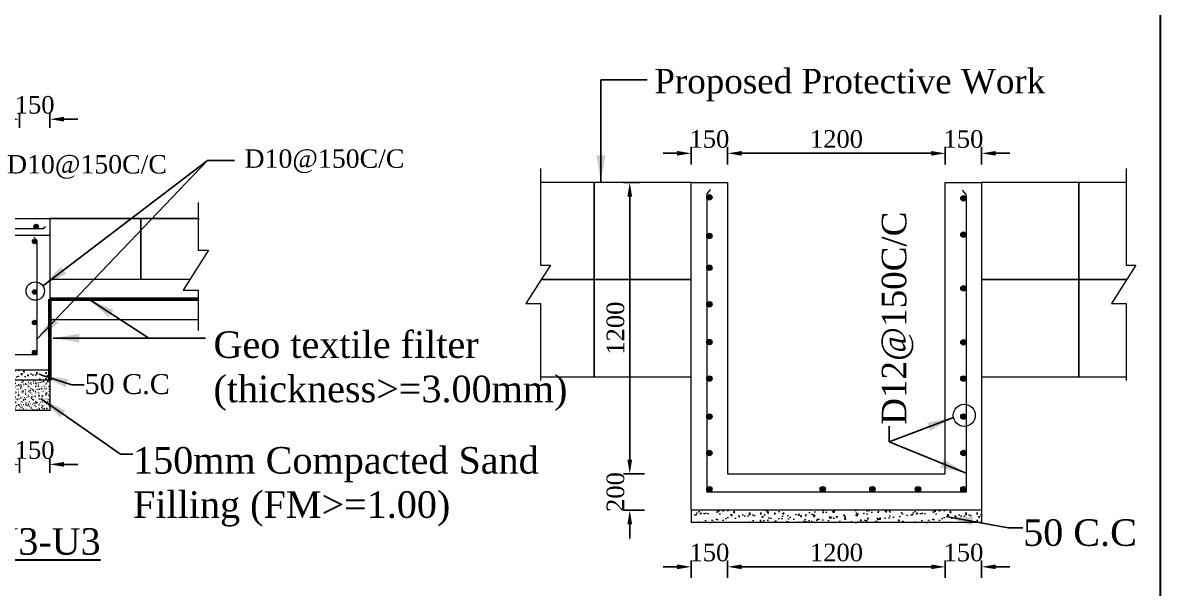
# Model space of a CAD drawing. Header units: metres. Extents: x -1354 to 3686, y -9962 to -7697.
# Drawn here: x 1560.1 to 1624.8, y -8984.9 to -8952.7 of the extents above; entities that cross this region are included whole.
import ezdxf

# ---------------------------------------------------------------- set-up
doc = ezdxf.new("R2010")
doc.units = ezdxf.units.M
doc.layers.add('Blocks', color=11, linetype='Continuous', lineweight=9)
doc.layers.add('LINE', color=7, linetype='Continuous')
doc.styles.get("Standard").update_dxf_attribs({"font": 'times.ttf'})
doc.dimstyles.get("Standard").update_dxf_attribs({"dimtxt": 0.5, "dimasz": 0.4075, "dimexe": 0.364, "dimexo": 0.219, "dimgap": 0.09, "dimtad": 0, "dimdec": 0, "dimlfac": 1000, "dimzin": 0, "dimdsep": 46, "dimtxsty": 'Standard', "dimcen": 0.09, "dimadec": 0, "dimazin": 0, "dimtfac": 1, "dimtdec": 0, "dimtofl": 0, "dimtmove": 0, "dimatfit": 3, "dimfxl": 1, "dimtolj": 1, "dimtzin": 0, "dimarcsym": 0})
pattern_1 = [(50, (1616.0318, -9363.9853), (0.879952, -0.0769858), [0.0920115, -1.0121265]), (355, (1616.0318, -9363.9853), (-0.1702228, 0.9228036), [0.0736092, -0.8097012]), (100.451, (1616.1051, -9363.9917), (0.7097323, 0.8458136), [0.0781977, -0.8601747]), (46.1842, (1616.0318, -9363.7399), (1.3093118, -0.2030644), [0.1380173, -1.5181897]), (96.6356, (1616.1409, -9363.7568), (1.1466625, 1.1950654), [0.1172965, -1.290262]), (351.184, (1616.0318, -9363.7399), (1.1466642, 1.1950633), [0.110414, -1.214552]), (21, (1616.1545, -9363.80126), (0.7322999, -0.4939425), [0.0920115, -1.0121265]), (326, (1616.1545, -9363.8013), (0.2985038, 0.8896279), [0.0736092, -0.8097012]), (71.4514, (1616.2155, -9363.8424), (1.0308017, 0.3956874), [0.0781977, -0.8601747]), (37.5, (1616.0318, -9363.98528), (0.01491795, 0.40840084), [0, -0.79988664, 0, -0.8219694, 0, -0.81276825]), (7.5, (1616.0318, -9363.9853), (0.32273897, 0.4838722), [0, -0.46864524, 0, -0.78148434, 0, -0.30977205]), (327.5, (1615.7582, -9363.98528), (0.65490257, -0.02766983), [0, -0.306705, 0, -0.9569196, 0, -1.2697587]), (317.5, (1615.6355, -9363.9853), (0.71546395, 0.12280995), [0, -0.3987165, 0, -0.6354928, 0, -0.9017127])]
pattern_2 = [(50, (1562.816, -9292.0952), (0.7332933, -0.0641548), [0.0766762, -0.8434387]), (355, (1562.816, -9292.0952), (-0.1418524, 0.769003), [0.061341, -0.674751]), (100.451, (1562.8771, -9292.10055), (0.5914436, 0.7048447), [0.0651647, -0.7168122]), (46.1842, (1562.816, -9291.8907), (1.0910931, -0.1692204), [0.1150144, -1.265158]), (96.6356, (1562.9069, -9291.9048), (0.955552, 0.995888), [0.097747, -1.0752184]), (351.184, (1562.816, -9291.8907), (0.9555535, 0.995886), [0.0920115, -1.0121265]), (21, (1562.91825, -9291.94185), (0.6102499, -0.4116187), [0.0766762, -0.8434387]), (326, (1562.91825, -9291.94185), (0.2487532, 0.7413566), [0.061341, -0.674751]), (71.4514, (1562.9691, -9291.97615), (0.8590014, 0.3297395), [0.0651647, -0.7168122]), (37.5, (1562.81602, -9292.0952), (0.01243163, 0.34033403), [0, -0.6665722, 0, -0.6849745, 0, -0.6773069]), (7.5, (1562.81602, -9292.0952), (0.26894914, 0.4032268), [0, -0.3905377, 0, -0.65123695, 0, -0.25814338]), (327.5, (1562.58804, -9292.0952), (0.54575215, -0.0230582), [0, -0.2555875, 0, -0.797433, 0, -1.05813225]), (317.5, (1562.4858, -9292.0952), (0.59621996, 0.1023416), [0, -0.33226375, 0, -0.5295773, 0, -0.75142725])]
pattern_3 = [(37.5, (1562.81602, -9292.0952), (-0.00920018, 0.28141261), [0, -0.221996, 0, -0.248285, 0, -0.23733125]), (7.5, (1562.81602, -9292.0952), (0.2584759, 0.41217443), [0, -0.119761, 0, -0.2000885, 0, -0.07667625]), (327.5, (1562.63638, -9292.0952), (0.45482061, 0.00082638), [0, -0.073025, 0, -0.26289, 0, -0.3432175]), (317.5, (1562.63638, -9292.0952), (0.43904496, 0.12818436), [0, -0.0365125, 0, -0.172339, 0, -0.1971675])]
pattern_4 = [(50, (1603.7277, -9363.9853), (0.879952, -0.0769858), [0.0920115, -1.0121265]), (355, (1603.7277, -9363.9853), (-0.1702228, 0.9228036), [0.0736092, -0.8097012]), (100.451, (1603.801, -9363.9917), (0.7097323, 0.8458136), [0.0781977, -0.8601747]), (46.1842, (1603.7277, -9363.7399), (1.3093118, -0.2030644), [0.1380173, -1.5181897]), (96.6356, (1603.8368, -9363.7568), (1.1466625, 1.1950654), [0.1172965, -1.290262]), (351.184, (1603.7277, -9363.7399), (1.1466642, 1.1950633), [0.110414, -1.214552]), (21, (1603.8504, -9363.80126), (0.7322999, -0.4939425), [0.0920115, -1.0121265]), (326, (1603.8504, -9363.8013), (0.2985038, 0.8896279), [0.0736092, -0.8097012]), (71.4514, (1603.9114, -9363.8424), (1.0308017, 0.3956874), [0.0781977, -0.8601747]), (37.5, (1603.7277, -9363.98528), (0.01491795, 0.40840084), [0, -0.79988664, 0, -0.8219694, 0, -0.81276825]), (7.5, (1603.7277, -9363.9853), (0.32273897, 0.4838722), [0, -0.46864524, 0, -0.78148434, 0, -0.30977205]), (327.5, (1603.45412, -9363.98528), (0.65490257, -0.02766983), [0, -0.306705, 0, -0.9569196, 0, -1.2697587]), (317.5, (1603.33144, -9363.9853), (0.71546395, 0.12280995), [0, -0.3987165, 0, -0.6354928, 0, -0.9017127])]

# ---------------------------------------------------------------- blocks, each defined once
blk = doc.blocks.new('*D205')
at = {"layer": 'Blocks', "color": 0, "lineweight": -2, "ltscale": 0.5}
for p, q in [((1597.325, -8960.148), (1596.525, -8960.148)), ((1598.125, -8960.775), (1598.125, -8959.784)), ((1600.195, -8960.775), (1600.195, -8959.784)), ((1600.995, -8960.148), (1601.795, -8960.148))]:
    blk.add_line(p, q, dxfattribs=at)
at = {"layer": 'Blocks', "color": 0, "lineweight": -3, "ltscale": 0.5}
for points in [[(1597.325, -8960.014), (1597.325, -8960.281), (1598.125, -8960.148)], [(1600.995, -8960.014), (1600.995, -8960.281), (1600.195, -8960.148)]]:
    blk.add_solid(points, dxfattribs=at)
at = {"layer": 'Defpoints', "color": 0, "lineweight": -3, "ltscale": 0.5}
for p in [(1600.195, -8960.148), (1598.125, -8960.994), (1600.195, -8960.994)]:
    blk.add_point(p, dxfattribs=at)
at = {"layer": 'Blocks', "color": 0, "lineweight": 30, "ltscale": 0.5, "insert": (1599.16, -8959.339), "char_height": 1, "attachment_point": 5}
blk.add_mtext('\\A1;150', dxfattribs=at)
blk = doc.blocks.new('*D206')
at = {"layer": 'Blocks', "color": 0, "lineweight": -2, "ltscale": 0.5}
for p, q in [((1611.77, -8960.148), (1610.97, -8960.148)), ((1612.57, -8960.775), (1612.57, -8959.784)), ((1614.64, -8960.775), (1614.64, -8959.784)), ((1615.44, -8960.148), (1616.24, -8960.148))]:
    blk.add_line(p, q, dxfattribs=at)
at = {"layer": 'Blocks', "color": 0, "lineweight": -3, "ltscale": 0.5}
for points in [[(1611.77, -8960.014), (1611.77, -8960.281), (1612.57, -8960.148)], [(1615.44, -8960.014), (1615.44, -8960.281), (1614.64, -8960.148)]]:
    blk.add_solid(points, dxfattribs=at)
at = {"layer": 'Defpoints', "color": 0, "lineweight": -3, "ltscale": 0.5}
for p in [(1614.64, -8960.148), (1612.57, -8960.994), (1614.64, -8960.994)]:
    blk.add_point(p, dxfattribs=at)
at = {"layer": 'Blocks', "color": 0, "lineweight": 30, "ltscale": 0.5, "insert": (1613.605, -8959.339), "char_height": 1, "attachment_point": 5}
blk.add_mtext('\\A1;150', dxfattribs=at)
blk = doc.blocks.new('*D207')
at = {"layer": 'Blocks', "color": 0, "lineweight": -2, "ltscale": 0.5}
for p, q in [((1600.195, -8960.775), (1600.195, -8959.784)), ((1600.995, -8960.148), (1611.77, -8960.148)), ((1612.57, -8960.775), (1612.57, -8959.784))]:
    blk.add_line(p, q, dxfattribs=at)
at = {"layer": 'Blocks', "color": 0, "lineweight": -3, "ltscale": 0.5}
for points in [[(1600.995, -8960.014), (1600.995, -8960.281), (1600.195, -8960.148)], [(1611.77, -8960.014), (1611.77, -8960.281), (1612.57, -8960.148)]]:
    blk.add_solid(points, dxfattribs=at)
at = {"layer": 'Defpoints', "color": 0, "lineweight": -3, "ltscale": 0.5}
for p in [(1612.57, -8960.148), (1600.195, -8960.994), (1612.57, -8960.994)]:
    blk.add_point(p, dxfattribs=at)
at = {"layer": 'Blocks', "color": 0, "lineweight": 30, "ltscale": 0.5, "insert": (1606.383, -8959.339), "char_height": 1, "attachment_point": 5}
blk.add_mtext('\\A1;1200', dxfattribs=at)
blk = doc.blocks.new('*D208')
at = {"layer": 'Blocks', "color": 0, "lineweight": -2, "ltscale": 0.5}
for p, q in [((1595.213, -8961.809), (1594.267, -8961.809)), ((1594.631, -8962.609), (1594.631, -8977.569)), ((1595.478, -8978.369), (1594.267, -8978.369))]:
    blk.add_line(p, q, dxfattribs=at)
at = {"layer": 'Blocks', "color": 0, "lineweight": -3, "ltscale": 0.5}
for points in [[(1594.498, -8962.609), (1594.764, -8962.609), (1594.631, -8961.809)], [(1594.498, -8977.569), (1594.764, -8977.569), (1594.631, -8978.369)]]:
    blk.add_solid(points, dxfattribs=at)
at = {"layer": 'Defpoints', "color": 0, "lineweight": -3, "ltscale": 0.5}
for p in [(1595.432, -8961.809), (1594.631, -8978.369), (1595.697, -8978.369)]:
    blk.add_point(p, dxfattribs=at)
at = {"layer": 'Blocks', "color": 0, "lineweight": 30, "ltscale": 0.5, "insert": (1593.822, -8970.089), "char_height": 1, "attachment_point": 5, "rotation": 90}
blk.add_mtext('\\A1;1200', dxfattribs=at)
blk = doc.blocks.new('*D209')
at = {"layer": 'Blocks', "color": 0, "lineweight": -2, "ltscale": 0.5}
for p, q in [((1598.125, -8984.284), (1598.125, -8983.293)), ((1600.195, -8984.284), (1600.195, -8983.293)), ((1597.325, -8983.657), (1596.525, -8983.657)), ((1600.995, -8983.657), (1601.795, -8983.657))]:
    blk.add_line(p, q, dxfattribs=at)
at = {"layer": 'Blocks', "color": 0, "lineweight": -3, "ltscale": 0.5}
for points in [[(1597.325, -8983.523), (1597.325, -8983.79), (1598.125, -8983.657)], [(1600.995, -8983.523), (1600.995, -8983.79), (1600.195, -8983.657)]]:
    blk.add_solid(points, dxfattribs=at)
at = {"layer": 'Defpoints', "color": 0, "lineweight": -3, "ltscale": 0.5}
for p in [(1600.195, -8983.657), (1598.125, -8984.503), (1600.195, -8984.503)]:
    blk.add_point(p, dxfattribs=at)
at = {"layer": 'Blocks', "color": 0, "lineweight": 30, "ltscale": 0.5, "insert": (1599.16, -8982.848), "char_height": 1, "attachment_point": 5}
blk.add_mtext('\\A1;150', dxfattribs=at)
blk = doc.blocks.new('*D210')
at = {"layer": 'Blocks', "color": 0, "lineweight": -2, "ltscale": 0.5}
for p, q in [((1612.57, -8984.284), (1612.57, -8983.293)), ((1614.64, -8984.284), (1614.64, -8983.293)), ((1611.77, -8983.657), (1610.97, -8983.657)), ((1615.44, -8983.657), (1616.24, -8983.657))]:
    blk.add_line(p, q, dxfattribs=at)
at = {"layer": 'Blocks', "color": 0, "lineweight": -3, "ltscale": 0.5}
for points in [[(1611.77, -8983.523), (1611.77, -8983.79), (1612.57, -8983.657)], [(1615.44, -8983.523), (1615.44, -8983.79), (1614.64, -8983.657)]]:
    blk.add_solid(points, dxfattribs=at)
at = {"layer": 'Defpoints', "color": 0, "lineweight": -3, "ltscale": 0.5}
for p in [(1614.64, -8983.657), (1612.57, -8984.503), (1614.64, -8984.503)]:
    blk.add_point(p, dxfattribs=at)
at = {"layer": 'Blocks', "color": 0, "lineweight": 30, "ltscale": 0.5, "insert": (1613.605, -8982.848), "char_height": 1, "attachment_point": 5}
blk.add_mtext('\\A1;150', dxfattribs=at)
blk = doc.blocks.new('*D211')
at = {"layer": 'Blocks', "color": 0, "lineweight": -2, "ltscale": 0.5}
for p, q in [((1600.195, -8984.284), (1600.195, -8983.293)), ((1612.57, -8984.284), (1612.57, -8983.293)), ((1600.995, -8983.657), (1611.77, -8983.657))]:
    blk.add_line(p, q, dxfattribs=at)
at = {"layer": 'Blocks', "color": 0, "lineweight": -3, "ltscale": 0.5}
for points in [[(1600.995, -8983.523), (1600.995, -8983.79), (1600.195, -8983.657)], [(1611.77, -8983.523), (1611.77, -8983.79), (1612.57, -8983.657)]]:
    blk.add_solid(points, dxfattribs=at)
at = {"layer": 'Defpoints', "color": 0, "lineweight": -3, "ltscale": 0.5}
for p in [(1612.57, -8983.657), (1600.195, -8984.503), (1612.57, -8984.503)]:
    blk.add_point(p, dxfattribs=at)
at = {"layer": 'Blocks', "color": 0, "lineweight": 30, "ltscale": 0.5, "insert": (1606.383, -8982.848), "char_height": 1, "attachment_point": 5}
blk.add_mtext('\\A1;1200', dxfattribs=at)
blk = doc.blocks.new('*D212')
at = {"layer": 'Blocks', "color": 0, "lineweight": -2, "ltscale": 0.5}
for p, q in [((1594.631, -8977.569), (1594.631, -8976.769)), ((1595.478, -8978.369), (1594.267, -8978.369)), ((1595.466, -8980.439), (1594.267, -8980.439)), ((1594.631, -8981.239), (1594.631, -8982.039))]:
    blk.add_line(p, q, dxfattribs=at)
at = {"layer": 'Blocks', "color": 0, "lineweight": -3, "ltscale": 0.5}
for points in [[(1594.498, -8977.569), (1594.764, -8977.569), (1594.631, -8978.369)], [(1594.498, -8981.239), (1594.764, -8981.239), (1594.631, -8980.439)]]:
    blk.add_solid(points, dxfattribs=at)
at = {"layer": 'Defpoints', "color": 0, "lineweight": -3, "ltscale": 0.5}
for p in [(1595.697, -8978.369), (1594.631, -8980.439), (1595.685, -8980.439)]:
    blk.add_point(p, dxfattribs=at)
at = {"layer": 'Blocks', "color": 0, "lineweight": 30, "ltscale": 0.5, "insert": (1593.822, -8979.404), "char_height": 1, "attachment_point": 5, "rotation": 90}
blk.add_mtext('\\A1;200', dxfattribs=at)
blk = doc.blocks.new('*D217')
at = {"layer": 'Blocks', "color": 0, "lineweight": -2, "ltscale": 0.5}
for p, q in [((1559.131, -8958.207), (1558.331, -8958.207)), ((1559.931, -8958.693), (1559.931, -8957.843)), ((1561.656, -8958.693), (1561.656, -8957.843)), ((1562.456, -8958.207), (1563.256, -8958.207))]:
    blk.add_line(p, q, dxfattribs=at)
at = {"layer": 'Blocks', "color": 0, "lineweight": -3, "ltscale": 0.5}
for points in [[(1559.131, -8958.073), (1559.131, -8958.34), (1559.931, -8958.207)], [(1562.456, -8958.073), (1562.456, -8958.34), (1561.656, -8958.207)]]:
    blk.add_solid(points, dxfattribs=at)
at = {"layer": 'Defpoints', "color": 0, "lineweight": -3, "ltscale": 0.5}
for p in [(1561.656, -8958.207), (1559.931, -8958.912), (1561.656, -8958.912)]:
    blk.add_point(p, dxfattribs=at)
at = {"layer": 'Blocks', "color": 0, "lineweight": 30, "ltscale": 0.5, "insert": (1560.794, -8957.398), "char_height": 1, "attachment_point": 5}
blk.add_mtext('\\A1;150', dxfattribs=at)
blk = doc.blocks.new('*D222')
at = {"layer": 'Blocks', "color": 0, "lineweight": -2, "ltscale": 0.5}
for p, q in [((1559.931, -8978.318), (1559.931, -8977.468)), ((1561.656, -8978.318), (1561.656, -8977.468)), ((1559.131, -8977.832), (1558.331, -8977.832)), ((1562.456, -8977.832), (1563.256, -8977.832))]:
    blk.add_line(p, q, dxfattribs=at)
at = {"layer": 'Blocks', "color": 0, "lineweight": -3, "ltscale": 0.5}
for points in [[(1559.131, -8977.698), (1559.131, -8977.965), (1559.931, -8977.832)], [(1562.456, -8977.698), (1562.456, -8977.965), (1561.656, -8977.832)]]:
    blk.add_solid(points, dxfattribs=at)
at = {"layer": 'Defpoints', "color": 0, "lineweight": -3, "ltscale": 0.5}
for p in [(1561.656, -8977.832), (1559.931, -8978.537), (1561.656, -8978.537)]:
    blk.add_point(p, dxfattribs=at)
at = {"layer": 'Blocks', "color": 0, "lineweight": 30, "ltscale": 0.5, "insert": (1560.794, -8977.023), "char_height": 1, "attachment_point": 5}
blk.add_mtext('\\A1;150', dxfattribs=at)
blk = doc.blocks.new('*D332')
at = {"layer": 'Blocks', "color": 0, "lineweight": -2, "ltscale": 0.5}
for p, q in [((1597.325, -8960.148), (1596.525, -8960.148)), ((1598.125, -8960.775), (1598.125, -8959.784)), ((1600.195, -8960.775), (1600.195, -8959.784)), ((1600.995, -8960.148), (1601.795, -8960.148))]:
    blk.add_line(p, q, dxfattribs=at)
at = {"layer": 'Blocks', "color": 0, "lineweight": -3, "ltscale": 0.5}
for points in [[(1597.325, -8960.014), (1597.325, -8960.281), (1598.125, -8960.148)], [(1600.995, -8960.014), (1600.995, -8960.281), (1600.195, -8960.148)]]:
    blk.add_solid(points, dxfattribs=at)
at = {"layer": 'Defpoints', "color": 0, "lineweight": -3, "ltscale": 0.5}
for p in [(1600.195, -8960.148), (1598.125, -8960.994), (1600.195, -8960.994)]:
    blk.add_point(p, dxfattribs=at)
at = {"layer": 'Blocks', "color": 0, "lineweight": 30, "ltscale": 0.5, "insert": (1599.16, -8959.339), "char_height": 1, "attachment_point": 5}
blk.add_mtext('\\A1;150', dxfattribs=at)
blk = doc.blocks.new('*D333')
at = {"layer": 'Blocks', "color": 0, "lineweight": -2, "ltscale": 0.5}
for p, q in [((1611.77, -8960.148), (1610.97, -8960.148)), ((1612.57, -8960.775), (1612.57, -8959.784)), ((1614.64, -8960.775), (1614.64, -8959.784)), ((1615.44, -8960.148), (1616.24, -8960.148))]:
    blk.add_line(p, q, dxfattribs=at)
at = {"layer": 'Blocks', "color": 0, "lineweight": -3, "ltscale": 0.5}
for points in [[(1611.77, -8960.014), (1611.77, -8960.281), (1612.57, -8960.148)], [(1615.44, -8960.014), (1615.44, -8960.281), (1614.64, -8960.148)]]:
    blk.add_solid(points, dxfattribs=at)
at = {"layer": 'Defpoints', "color": 0, "lineweight": -3, "ltscale": 0.5}
for p in [(1614.64, -8960.148), (1612.57, -8960.994), (1614.64, -8960.994)]:
    blk.add_point(p, dxfattribs=at)
at = {"layer": 'Blocks', "color": 0, "lineweight": 30, "ltscale": 0.5, "insert": (1613.605, -8959.339), "char_height": 1, "attachment_point": 5}
blk.add_mtext('\\A1;150', dxfattribs=at)
blk = doc.blocks.new('*D334')
at = {"layer": 'Blocks', "color": 0, "lineweight": -2, "ltscale": 0.5}
for p, q in [((1600.195, -8960.775), (1600.195, -8959.784)), ((1600.995, -8960.148), (1611.77, -8960.148)), ((1612.57, -8960.775), (1612.57, -8959.784))]:
    blk.add_line(p, q, dxfattribs=at)
at = {"layer": 'Blocks', "color": 0, "lineweight": -3, "ltscale": 0.5}
for points in [[(1600.995, -8960.014), (1600.995, -8960.281), (1600.195, -8960.148)], [(1611.77, -8960.014), (1611.77, -8960.281), (1612.57, -8960.148)]]:
    blk.add_solid(points, dxfattribs=at)
at = {"layer": 'Defpoints', "color": 0, "lineweight": -3, "ltscale": 0.5}
for p in [(1612.57, -8960.148), (1600.195, -8960.994), (1612.57, -8960.994)]:
    blk.add_point(p, dxfattribs=at)
at = {"layer": 'Blocks', "color": 0, "lineweight": 30, "ltscale": 0.5, "insert": (1606.383, -8959.339), "char_height": 1, "attachment_point": 5}
blk.add_mtext('\\A1;1200', dxfattribs=at)
blk = doc.blocks.new('*D335')
at = {"layer": 'Blocks', "color": 0, "lineweight": -2, "ltscale": 0.5}
for p, q in [((1595.213, -8961.809), (1594.267, -8961.809)), ((1594.631, -8962.609), (1594.631, -8977.569)), ((1595.478, -8978.369), (1594.267, -8978.369))]:
    blk.add_line(p, q, dxfattribs=at)
at = {"layer": 'Blocks', "color": 0, "lineweight": -3, "ltscale": 0.5}
for points in [[(1594.498, -8962.609), (1594.764, -8962.609), (1594.631, -8961.809)], [(1594.498, -8977.569), (1594.764, -8977.569), (1594.631, -8978.369)]]:
    blk.add_solid(points, dxfattribs=at)
at = {"layer": 'Defpoints', "color": 0, "lineweight": -3, "ltscale": 0.5}
for p in [(1595.432, -8961.809), (1594.631, -8978.369), (1595.697, -8978.369)]:
    blk.add_point(p, dxfattribs=at)
at = {"layer": 'Blocks', "color": 0, "lineweight": 30, "ltscale": 0.5, "insert": (1593.822, -8970.089), "char_height": 1, "attachment_point": 5, "rotation": 90}
blk.add_mtext('\\A1;1200', dxfattribs=at)
blk = doc.blocks.new('*D336')
at = {"layer": 'Blocks', "color": 0, "lineweight": -2, "ltscale": 0.5}
for p, q in [((1598.125, -8984.284), (1598.125, -8983.293)), ((1600.195, -8984.284), (1600.195, -8983.293)), ((1597.325, -8983.657), (1596.525, -8983.657)), ((1600.995, -8983.657), (1601.795, -8983.657))]:
    blk.add_line(p, q, dxfattribs=at)
at = {"layer": 'Blocks', "color": 0, "lineweight": -3, "ltscale": 0.5}
for points in [[(1597.325, -8983.523), (1597.325, -8983.79), (1598.125, -8983.657)], [(1600.995, -8983.523), (1600.995, -8983.79), (1600.195, -8983.657)]]:
    blk.add_solid(points, dxfattribs=at)
at = {"layer": 'Defpoints', "color": 0, "lineweight": -3, "ltscale": 0.5}
for p in [(1600.195, -8983.657), (1598.125, -8984.503), (1600.195, -8984.503)]:
    blk.add_point(p, dxfattribs=at)
at = {"layer": 'Blocks', "color": 0, "lineweight": 30, "ltscale": 0.5, "insert": (1599.16, -8982.848), "char_height": 1, "attachment_point": 5}
blk.add_mtext('\\A1;150', dxfattribs=at)
blk = doc.blocks.new('*D337')
at = {"layer": 'Blocks', "color": 0, "lineweight": -2, "ltscale": 0.5}
for p, q in [((1612.57, -8984.284), (1612.57, -8983.293)), ((1614.64, -8984.284), (1614.64, -8983.293)), ((1611.77, -8983.657), (1610.97, -8983.657)), ((1615.44, -8983.657), (1616.24, -8983.657))]:
    blk.add_line(p, q, dxfattribs=at)
at = {"layer": 'Blocks', "color": 0, "lineweight": -3, "ltscale": 0.5}
for points in [[(1611.77, -8983.523), (1611.77, -8983.79), (1612.57, -8983.657)], [(1615.44, -8983.523), (1615.44, -8983.79), (1614.64, -8983.657)]]:
    blk.add_solid(points, dxfattribs=at)
at = {"layer": 'Defpoints', "color": 0, "lineweight": -3, "ltscale": 0.5}
for p in [(1614.64, -8983.657), (1612.57, -8984.503), (1614.64, -8984.503)]:
    blk.add_point(p, dxfattribs=at)
at = {"layer": 'Blocks', "color": 0, "lineweight": 30, "ltscale": 0.5, "insert": (1613.605, -8982.848), "char_height": 1, "attachment_point": 5}
blk.add_mtext('\\A1;150', dxfattribs=at)
blk = doc.blocks.new('*D338')
at = {"layer": 'Blocks', "color": 0, "lineweight": -2, "ltscale": 0.5}
for p, q in [((1600.195, -8984.284), (1600.195, -8983.293)), ((1612.57, -8984.284), (1612.57, -8983.293)), ((1600.995, -8983.657), (1611.77, -8983.657))]:
    blk.add_line(p, q, dxfattribs=at)
at = {"layer": 'Blocks', "color": 0, "lineweight": -3, "ltscale": 0.5}
for points in [[(1600.995, -8983.523), (1600.995, -8983.79), (1600.195, -8983.657)], [(1611.77, -8983.523), (1611.77, -8983.79), (1612.57, -8983.657)]]:
    blk.add_solid(points, dxfattribs=at)
at = {"layer": 'Defpoints', "color": 0, "lineweight": -3, "ltscale": 0.5}
for p in [(1612.57, -8983.657), (1600.195, -8984.503), (1612.57, -8984.503)]:
    blk.add_point(p, dxfattribs=at)
at = {"layer": 'Blocks', "color": 0, "lineweight": 30, "ltscale": 0.5, "insert": (1606.383, -8982.848), "char_height": 1, "attachment_point": 5}
blk.add_mtext('\\A1;1200', dxfattribs=at)
blk = doc.blocks.new('*D339')
at = {"layer": 'Blocks', "color": 0, "lineweight": -2, "ltscale": 0.5}
for p, q in [((1594.631, -8977.569), (1594.631, -8976.769)), ((1595.478, -8978.369), (1594.267, -8978.369)), ((1595.466, -8980.439), (1594.267, -8980.439)), ((1594.631, -8981.239), (1594.631, -8982.039))]:
    blk.add_line(p, q, dxfattribs=at)
at = {"layer": 'Blocks', "color": 0, "lineweight": -3, "ltscale": 0.5}
for points in [[(1594.498, -8977.569), (1594.764, -8977.569), (1594.631, -8978.369)], [(1594.498, -8981.239), (1594.764, -8981.239), (1594.631, -8980.439)]]:
    blk.add_solid(points, dxfattribs=at)
at = {"layer": 'Defpoints', "color": 0, "lineweight": -3, "ltscale": 0.5}
for p in [(1595.697, -8978.369), (1594.631, -8980.439), (1595.685, -8980.439)]:
    blk.add_point(p, dxfattribs=at)
at = {"layer": 'Blocks', "color": 0, "lineweight": 30, "ltscale": 0.5, "insert": (1593.822, -8979.404), "char_height": 1, "attachment_point": 5, "rotation": 90}
blk.add_mtext('\\A1;200', dxfattribs=at)
blk = doc.blocks.new('*D344')
at = {"layer": 'Blocks', "color": 0, "lineweight": -2, "ltscale": 0.5}
for p, q in [((1559.131, -8958.207), (1558.331, -8958.207)), ((1559.931, -8958.693), (1559.931, -8957.843)), ((1561.656, -8958.693), (1561.656, -8957.843)), ((1562.456, -8958.207), (1563.256, -8958.207))]:
    blk.add_line(p, q, dxfattribs=at)
at = {"layer": 'Blocks', "color": 0, "lineweight": -3, "ltscale": 0.5}
for points in [[(1559.131, -8958.073), (1559.131, -8958.34), (1559.931, -8958.207)], [(1562.456, -8958.073), (1562.456, -8958.34), (1561.656, -8958.207)]]:
    blk.add_solid(points, dxfattribs=at)
at = {"layer": 'Defpoints', "color": 0, "lineweight": -3, "ltscale": 0.5}
for p in [(1561.656, -8958.207), (1559.931, -8958.912), (1561.656, -8958.912)]:
    blk.add_point(p, dxfattribs=at)
at = {"layer": 'Blocks', "color": 0, "lineweight": 30, "ltscale": 0.5, "insert": (1560.794, -8957.398), "char_height": 1, "attachment_point": 5}
blk.add_mtext('\\A1;150', dxfattribs=at)
blk = doc.blocks.new('*D349')
at = {"layer": 'Blocks', "color": 0, "lineweight": -2, "ltscale": 0.5}
for p, q in [((1559.931, -8978.318), (1559.931, -8977.468)), ((1561.656, -8978.318), (1561.656, -8977.468)), ((1559.131, -8977.832), (1558.331, -8977.832)), ((1562.456, -8977.832), (1563.256, -8977.832))]:
    blk.add_line(p, q, dxfattribs=at)
at = {"layer": 'Blocks', "color": 0, "lineweight": -3, "ltscale": 0.5}
for points in [[(1559.131, -8977.698), (1559.131, -8977.965), (1559.931, -8977.832)], [(1562.456, -8977.698), (1562.456, -8977.965), (1561.656, -8977.832)]]:
    blk.add_solid(points, dxfattribs=at)
at = {"layer": 'Defpoints', "color": 0, "lineweight": -3, "ltscale": 0.5}
for p in [(1561.656, -8977.832), (1559.931, -8978.537), (1561.656, -8978.537)]:
    blk.add_point(p, dxfattribs=at)
at = {"layer": 'Blocks', "color": 0, "lineweight": 30, "ltscale": 0.5, "insert": (1560.794, -8977.023), "char_height": 1, "attachment_point": 5}
blk.add_mtext('\\A1;150', dxfattribs=at)

msp = doc.modelspace()

# ---------------------------------------------------------------- hatches: boundary and pattern name
at = {"layer": 'Blocks', "lineweight": 13, "ltscale": 0.05}
for points in [[(1599.314208, -8962.646948, 1), (1599.005595, -8962.646948, 1)], [(1599.314208, -8962.646948, 1), (1599.005595, -8962.646948, 1)], [(1613.75946, -8962.709031, 1), (1613.450848, -8962.709031, 1)], [(1613.75946, -8962.709031, 1), (1613.450848, -8962.709031, 1)], [(1561.013538, -8964.305016, 1), (1560.756361, -8964.305016, 1)], [(1561.013538, -8964.305016, 1), (1560.756361, -8964.305016, 1)], [(1599.314208, -8964.841505, 1), (1599.005595, -8964.841505, 1)], [(1599.314208, -8964.841505, 1), (1599.005595, -8964.841505, 1)], [(1613.75946, -8964.772405, 1), (1613.450848, -8964.772405, 1)], [(1613.75946, -8964.772405, 1), (1613.450848, -8964.772405, 1)], [(1560.922415, -8965.164726, 1), (1560.665238, -8965.164726, 1)], [(1560.922415, -8965.164726, 1), (1560.665238, -8965.164726, 1)], [(1599.314208, -8966.656703, 1), (1599.005595, -8966.656703, 1)], [(1599.314208, -8966.656703, 1), (1599.005595, -8966.656703, 1)], [(1560.922415, -8968.032985, 1), (1560.665238, -8968.032985, 1)], [(1560.922415, -8968.032985, 1), (1560.665238, -8968.032985, 1)], [(1613.75946, -8967.820741, 1), (1613.450848, -8967.820741, 1)], [(1613.75946, -8967.820741, 1), (1613.450848, -8967.820741, 1)], [(1599.314208, -8968.727616, 1), (1599.005595, -8968.727616, 1)], [(1599.314208, -8968.727616, 1), (1599.005595, -8968.727616, 1)], [(1560.922415, -8969.762694, 1), (1560.665238, -8969.762694, 1)], [(1560.922415, -8969.762694, 1), (1560.665238, -8969.762694, 1)], [(1599.314208, -8970.880689, 1), (1599.005595, -8970.880689, 1)], [(1599.314208, -8970.880689, 1), (1599.005595, -8970.880689, 1)], [(1613.75946, -8970.89387, 1), (1613.450848, -8970.89387, 1)], [(1613.75946, -8970.89387, 1), (1613.450848, -8970.89387, 1)], [(1560.922415, -8971.476072, 1), (1560.665238, -8971.476072, 1)], [(1560.922415, -8971.476072, 1), (1560.665238, -8971.476072, 1)], [(1599.314208, -8972.952578, 1), (1599.005595, -8972.952578, 1)], [(1599.314208, -8972.952578, 1), (1599.005595, -8972.952578, 1)], [(1613.75946, -8972.952578, 1), (1613.450848, -8972.952578, 1)], [(1613.75946, -8972.952578, 1), (1613.450848, -8972.952578, 1)], [(1599.314208, -8975.110618, 1), (1599.005595, -8975.110618, 1)], [(1599.314208, -8975.110618, 1), (1599.005595, -8975.110618, 1)], [(1613.75946, -8975.110618, 1), (1613.450848, -8975.110618, 1)], [(1613.75946, -8975.110618, 1), (1613.450848, -8975.110618, 1)], [(1599.314208, -8977.186268, 1), (1599.005595, -8977.186268, 1)], [(1599.314208, -8977.186268, 1), (1599.005595, -8977.186268, 1)], [(1613.75946, -8977.186268, 1), (1613.450848, -8977.186268, 1)], [(1613.75946, -8977.186268, 1), (1613.450848, -8977.186268, 1)], [(1599.314208, -8979.242322, 1), (1599.005595, -8979.242322, 1)], [(1599.314208, -8979.242322, 1), (1599.005595, -8979.242322, 1)], [(1605.757543, -8979.242322, 1), (1605.44893, -8979.242322, 1)], [(1605.757543, -8979.242322, 1), (1605.44893, -8979.242322, 1)], [(1608.586259, -8979.242322, 1), (1608.277647, -8979.242322, 1)], [(1608.586259, -8979.242322, 1), (1608.277647, -8979.242322, 1)], [(1611.172966, -8979.242322, 1), (1610.864353, -8979.242322, 1)], [(1611.172966, -8979.242322, 1), (1610.864353, -8979.242322, 1)], [(1613.75946, -8979.242322, 1), (1613.450848, -8979.242322, 1)], [(1613.75946, -8979.242322, 1), (1613.450848, -8979.242322, 1)]]:
    msp.add_hatch(color=0, dxfattribs=at).paths.add_polyline_path(points)
at = {"layer": 'Blocks', "lineweight": 5, "ltscale": 0.05}
h = msp.add_hatch(dxfattribs=at)
h.set_pattern_fill('AR-CONC', color=0, scale=0.004025, style=0)
h.set_pattern_definition(pattern_2)
h.paths.add_polyline_path([(1551.306327, -8973.048068), (1561.656327, -8973.048068), (1561.656327, -8972.473068), (1551.306327, -8972.473068)])
h = msp.add_hatch(dxfattribs=at)
h.set_pattern_fill('AR-CONC', color=0, scale=0.004025, style=0)
h.set_pattern_definition(pattern_2)
h.paths.add_polyline_path([(1551.306327, -8973.048068), (1561.656327, -8973.048068), (1561.656327, -8972.473068), (1551.306327, -8972.473068)])
h = msp.add_hatch(dxfattribs=at)
h.set_pattern_fill('AR-SAND', color=0, scale=0.00575, style=0)
h.set_pattern_definition(pattern_3)
h.paths.add_polyline_path([(1551.306327, -8974.773068), (1561.656327, -8974.773068), (1561.656327, -8973.048068), (1551.306327, -8973.048068)])
h = msp.add_hatch(dxfattribs=at)
h.set_pattern_fill('AR-SAND', color=0, scale=0.00575, style=0)
h.set_pattern_definition(pattern_3)
h.paths.add_polyline_path([(1551.306327, -8974.773068), (1561.656327, -8974.773068), (1561.656327, -8973.048068), (1551.306327, -8973.048068)])
h = msp.add_hatch(dxfattribs=at)
h.set_pattern_fill('AR-CONC', color=0, scale=0.00483, style=0)
h.set_pattern_definition(pattern_4)
h.paths.add_polyline_path([(1598.124902, -8980.438717), (1598.124902, -8981.128717), (1602.33607, -8981.128717), (1602.33607, -8980.438717)])
h = msp.add_hatch(dxfattribs=at)
h.set_pattern_fill('AR-CONC', color=0, scale=0.00483, style=0)
h.set_pattern_definition(pattern_4)
h.paths.add_polyline_path([(1598.124902, -8980.438717), (1598.124902, -8981.128717), (1602.33607, -8981.128717), (1602.33607, -8980.438717)])
h = msp.add_hatch(dxfattribs=at)
h.set_pattern_fill('AR-CONC', color=0, scale=0.00483, style=0)
h.set_pattern_definition(pattern_1)
h.paths.add_polyline_path([(1614.640154, -8980.438717), (1602.220154, -8980.438717), (1602.220154, -8981.128717), (1614.640154, -8981.128717)])
h = msp.add_hatch(dxfattribs=at)
h.set_pattern_fill('AR-CONC', color=0, scale=0.00483, style=0)
h.set_pattern_definition(pattern_1)
h.paths.add_polyline_path([(1614.640154, -8980.438717), (1602.220154, -8980.438717), (1602.220154, -8981.128717), (1614.640154, -8981.128717)])

# ---------------------------------------------------------------- linework, layer by layer
at = {"layer": 'Blocks', "color": 0, "lineweight": 13, "ltscale": 0.05}
for p, q in [((1598.124902, -8961.808717), (1600.194902, -8961.808717)), ((1598.124902, -8970.591216), (1598.124902, -8961.808717)), ((1598.124902, -8961.808717), (1600.194902, -8961.808717)), ((1598.124902, -8970.591216), (1598.124902, -8961.808717)), ((1600.194902, -8961.808717), (1600.194902, -8970.088717)), ((1600.194902, -8961.808717), (1600.194902, -8970.088717)), ((1612.570154, -8970.088717), (1612.570154, -8961.808717)), ((1612.570154, -8961.808717), (1614.640154, -8961.808717)), ((1612.570154, -8970.088717), (1612.570154, -8961.808717)), ((1612.570154, -8961.808717), (1614.640154, -8961.808717)), ((1614.640154, -8961.808717), (1614.640154, -8980.438717)), ((1614.640154, -8961.808717), (1614.640154, -8980.438717)), ((1599.005595, -8962.480756), (1599.212866, -8962.20045)), ((1599.005595, -8962.480756), (1599.212866, -8962.20045)), ((1613.75946, -8962.495285), (1613.559235, -8962.245512)), ((1613.75946, -8962.495285), (1613.559235, -8962.245512)), ((1551.306327, -8963.848068), (1561.656327, -8963.848068)), ((1551.306327, -8963.848068), (1561.656327, -8963.848068)), ((1559.931327, -8963.848068), (1561.656327, -8963.848068)), ((1559.931327, -8963.848068), (1561.656327, -8963.848068)), ((1561.656327, -8963.848068), (1561.656327, -8972.473068)), ((1561.656327, -8963.848068), (1570.160675, -8963.848068)), ((1561.656327, -8963.848068), (1561.656327, -8972.473068)), ((1561.656327, -8963.848068), (1570.160675, -8963.848068)), ((1561.249684, -8964.433605), (1561.404076, -8964.299082)), ((1561.249684, -8964.433605), (1561.404076, -8964.299082)), ((1551.306327, -8964.796908), (1561.656327, -8964.796908)), ((1551.306327, -8964.796908), (1561.656327, -8964.796908)), ((1560.922415, -8965.113207), (1560.755561, -8964.905062)), ((1560.922415, -8965.113207), (1560.755561, -8964.905062)), ((1561.656327, -8967.298068), (1569.630798, -8967.298068)), ((1561.656327, -8967.298068), (1569.630798, -8967.298068)), ((1561.656327, -8969.598068), (1570.095733, -8969.598068)), ((1561.656327, -8969.598068), (1570.095733, -8969.598068)), ((1598.124902, -8980.438717), (1598.124902, -8970.088717)), ((1598.124902, -8980.438717), (1598.124902, -8970.088717)), ((1600.194902, -8970.088717), (1600.194902, -8978.368717)), ((1600.194902, -8970.088717), (1600.194902, -8978.368717)), ((1612.570154, -8978.368717), (1612.570154, -8970.088717)), ((1612.570154, -8978.368717), (1612.570154, -8970.088717)), ((1561.656327, -8972.473068), (1551.306327, -8972.473068)), ((1561.656327, -8972.473068), (1551.306327, -8972.473068)), ((1561.656327, -8972.473068), (1561.656327, -8973.048068)), ((1561.656327, -8972.473068), (1561.656327, -8973.048068)), ((1561.656327, -8973.048068), (1551.306327, -8973.048068)), ((1561.656327, -8973.048068), (1551.306327, -8973.048068)), ((1561.656327, -8973.048068), (1561.656327, -8974.773068)), ((1561.656327, -8973.048068), (1561.656327, -8974.773068)), ((1561.656327, -8974.773068), (1551.306327, -8974.773068)), ((1561.656327, -8974.773068), (1551.306327, -8974.773068)), ((1600.194902, -8978.368717), (1612.570154, -8978.368717)), ((1600.194902, -8978.368717), (1612.570154, -8978.368717)), ((1614.640154, -8980.438717), (1598.124902, -8980.438717)), ((1598.124902, -8980.438717), (1598.124902, -8981.128717)), ((1614.640154, -8980.438717), (1598.124902, -8980.438717)), ((1598.124902, -8980.438717), (1598.124902, -8981.128717)), ((1614.640154, -8980.438717), (1614.640154, -8981.128717)), ((1614.640154, -8980.438717), (1614.640154, -8981.128717)), ((1614.640154, -8981.128717), (1598.124902, -8981.128717)), ((1614.640154, -8981.128717), (1598.124902, -8981.128717))]:
    msp.add_line(p, q, dxfattribs=at)
at = {"layer": 'Blocks', "color": 0, "lineweight": 20, "ltscale": 0.05}
for p, q in [((1599.005595, -8962.480756), (1599.005595, -8979.403717)), ((1599.005595, -8962.480756), (1599.005595, -8979.403717)), ((1613.75946, -8962.505913), (1613.75946, -8979.403717)), ((1613.75946, -8962.505913), (1613.75946, -8979.403717)), ((1561.249684, -8964.433605), (1551.617602, -8964.433605)), ((1561.249684, -8964.433605), (1551.617602, -8964.433605)), ((1560.922415, -8965.113207), (1560.922415, -8971.610568)), ((1560.922415, -8965.113207), (1560.922415, -8971.610568)), ((1560.922415, -8971.610568), (1552.040238, -8971.610568)), ((1560.922415, -8971.610568), (1552.040238, -8971.610568)), ((1613.75946, -8979.403717), (1599.005595, -8979.403717)), ((1613.75946, -8979.403717), (1599.005595, -8979.403717))]:
    msp.add_line(p, q, dxfattribs=at)
at = {"layer": 'Blocks', "color": 0, "lineweight": 50, "ltscale": 0.05}
for q in [(1570.095733, -8968.448068), (1561.659968, -8973.047108), (1570.095733, -8968.448068), (1561.659968, -8973.047108)]:
    msp.add_line((1561.659968, -8968.448068), q, dxfattribs=at)
at = {"layer": 'Blocks', "color": 0, "lineweight": 13, "ltscale": 0.05}
for points in [[(1589.554066, -8961.014875), (1589.554066, -8966.499822), (1590.117303, -8966.499822), (1588.723435, -8968.691768), (1589.554066, -8968.691768), (1589.554066, -8973.065157)], [(1589.554066, -8961.014875), (1589.554066, -8966.499822), (1590.117303, -8966.499822), (1588.723435, -8968.691768), (1589.554066, -8968.691768), (1589.554066, -8973.065157)], [(1622.846759, -8961.014875), (1622.846759, -8966.499822), (1623.409997, -8966.499822), (1622.016129, -8968.691768), (1622.846759, -8968.691768), (1622.846759, -8973.065157)], [(1622.846759, -8961.014875), (1622.846759, -8966.499822), (1623.409997, -8966.499822), (1622.016129, -8968.691768), (1622.846759, -8968.691768), (1622.846759, -8973.065157)], [(1589.590206, -8967.328717), (1592.604902, -8967.328717), (1592.604902, -8961.808717), (1589.554066, -8961.808717)], [(1589.590206, -8967.328717), (1592.604902, -8967.328717), (1592.604902, -8961.808717), (1589.554066, -8961.808717)], [(1622.846759, -8961.808717), (1620.160154, -8961.808717), (1620.160154, -8967.328717), (1622.882899, -8967.328717)], [(1622.846759, -8961.808717), (1620.160154, -8961.808717), (1620.160154, -8967.328717), (1622.882899, -8967.328717)], [(1570.095733, -8962.939781), (1570.095733, -8965.644296), (1570.682439, -8965.644296), (1569.230493, -8967.927573), (1570.095733, -8967.927573), (1570.095733, -8970.224466)], [(1570.095733, -8962.939781), (1570.095733, -8965.644296), (1570.682439, -8965.644296), (1569.230493, -8967.927573), (1570.095733, -8967.927573), (1570.095733, -8970.224466)], [(1570.095733, -8963.848068), (1566.831327, -8963.848068), (1566.831327, -8967.298068), (1569.630798, -8967.298068)], [(1570.095733, -8963.848068), (1566.831327, -8963.848068), (1566.831327, -8967.298068), (1569.630798, -8967.298068)], [(1589.554066, -8972.848717), (1592.604902, -8972.848717), (1592.604902, -8967.328717), (1589.590206, -8967.328717)], [(1589.554066, -8972.848717), (1592.604902, -8972.848717), (1592.604902, -8967.328717), (1589.590206, -8967.328717)], [(1622.882899, -8967.328717), (1620.160154, -8967.328717), (1620.160154, -8972.848717), (1622.846759, -8972.848717)], [(1622.882899, -8967.328717), (1620.160154, -8967.328717), (1620.160154, -8972.848717), (1622.846759, -8972.848717)]]:
    msp.add_lwpolyline(points, dxfattribs=at)
for points in [[(1592.604902, -8967.328717), (1598.124902, -8967.328717), (1598.124902, -8961.808717), (1592.604902, -8961.808717)], [(1592.604902, -8967.328717), (1598.124902, -8967.328717), (1598.124902, -8961.808717), (1592.604902, -8961.808717)], [(1614.640154, -8967.328717), (1620.160154, -8967.328717), (1620.160154, -8961.808717), (1614.640154, -8961.808717)], [(1614.640154, -8967.328717), (1620.160154, -8967.328717), (1620.160154, -8961.808717), (1614.640154, -8961.808717)], [(1561.656327, -8967.298068), (1566.831327, -8967.298068), (1566.831327, -8963.848068), (1561.656327, -8963.848068)], [(1561.656327, -8967.298068), (1566.831327, -8967.298068), (1566.831327, -8963.848068), (1561.656327, -8963.848068)], [(1592.604902, -8972.848717), (1598.124902, -8972.848717), (1598.124902, -8967.328717), (1592.604902, -8967.328717)], [(1592.604902, -8972.848717), (1598.124902, -8972.848717), (1598.124902, -8967.328717), (1592.604902, -8967.328717)], [(1614.640154, -8972.848717), (1620.160154, -8972.848717), (1620.160154, -8967.328717), (1614.640154, -8967.328717)], [(1614.640154, -8972.848717), (1620.160154, -8972.848717), (1620.160154, -8967.328717), (1614.640154, -8967.328717)]]:
    msp.add_lwpolyline(points, close=True, dxfattribs=at)
for centre, radius in [((1599.159902, -8962.646948), 0.154306), ((1599.159902, -8962.646948), 0.154306), ((1613.605154, -8962.709031), 0.154306), ((1613.605154, -8962.709031), 0.154306), ((1560.884949, -8964.305016), 0.128589), ((1560.884949, -8964.305016), 0.128589), ((1599.159902, -8964.841505), 0.154306), ((1599.159902, -8964.841505), 0.154306), ((1613.605154, -8964.772405), 0.154306), ((1613.605154, -8964.772405), 0.154306), ((1560.793827, -8965.164726), 0.128589), ((1560.793827, -8965.164726), 0.128589), ((1599.159902, -8966.656703), 0.154306), ((1599.159902, -8966.656703), 0.154306), ((1560.829186, -8967.976975), 0.524005), ((1560.829186, -8967.976975), 0.524005), ((1560.793827, -8968.032985), 0.128589), ((1560.793827, -8968.032985), 0.128589), ((1613.605154, -8967.820741), 0.154306), ((1613.605154, -8967.820741), 0.154306), ((1599.159902, -8968.727616), 0.154306), ((1599.159902, -8968.727616), 0.154306), ((1560.793827, -8969.762694), 0.128589), ((1560.793827, -8969.762694), 0.128589), ((1599.159902, -8970.880689), 0.154306), ((1599.159902, -8970.880689), 0.154306), ((1613.605154, -8970.89387), 0.154306), ((1613.605154, -8970.89387), 0.154306), ((1560.793827, -8971.476072), 0.128589), ((1560.793827, -8971.476072), 0.128589), ((1599.159902, -8972.952578), 0.154306), ((1599.159902, -8972.952578), 0.154306), ((1613.605154, -8972.952578), 0.154306), ((1613.605154, -8972.952578), 0.154306), ((1613.647585, -8975.043405), 0.628806), ((1613.647585, -8975.043405), 0.628806), ((1599.159902, -8975.110618), 0.154306), ((1599.159902, -8975.110618), 0.154306), ((1613.605154, -8975.110618), 0.154306), ((1613.605154, -8975.110618), 0.154306), ((1599.159902, -8977.186268), 0.154306), ((1599.159902, -8977.186268), 0.154306), ((1613.605154, -8977.186268), 0.154306), ((1613.605154, -8977.186268), 0.154306), ((1599.159902, -8979.242322), 0.154306), ((1599.159902, -8979.242322), 0.154306), ((1605.603236, -8979.242322), 0.154306), ((1605.603236, -8979.242322), 0.154306), ((1608.431953, -8979.242322), 0.154306), ((1608.431953, -8979.242322), 0.154306), ((1611.01866, -8979.242322), 0.154306), ((1611.01866, -8979.242322), 0.154306), ((1613.605154, -8979.242322), 0.154306), ((1613.605154, -8979.242322), 0.154306)]:
    msp.add_circle(centre, radius, dxfattribs=at)
at = {"layer": 'LINE', "color": 1, "linetype": 'ByBlock', "lineweight": 30, "ltscale": 0.5}
msp.add_lwpolyline([(1433.035803, -9047.188804), (1433.035803, -8911.588288), (1624.794109, -8911.588288), (1624.794109, -9047.188804), (1433.035803, -9047.188804)], close=True, dxfattribs=at)
msp.add_lwpolyline([(1433.035803, -9047.188804), (1433.035803, -8911.588288), (1624.794109, -8911.588288), (1624.794109, -9047.188804), (1433.035803, -9047.188804)], close=True, dxfattribs=at)

# ---------------------------------------------------------------- texts
at = {"color": 0, "linetype": 'ByBlock', "lineweight": 30, "ltscale": 0.5, "attachment_point": 1}
for s, insert, char_height, width in [('Proposed Protective Work', (1596.028429, -8955.345343), 1.39465363, 72.91423283), ('Proposed Protective Work', (1596.028429, -8955.345343), 1.39465363, 72.91423283), ('D10@150C/C', (1572.726088, -8959.924893), 1.0459902, 54.68567462), ('D10@150C/C', (1572.726088, -8959.924893), 1.0459902, 54.68567462), ('D10@150C/C', (1559.222324, -8960.247163), 1.0459902, 54.68567462), ('D10@150C/C', (1559.222324, -8960.247163), 1.0459902, 54.68567462), ('Geo textile filter\\P(thickness>=3.00mm) ', (1570.963495, -8970.269471), 1.51040988, 91.1268782), ('Geo textile filter\\P(thickness>=3.00mm) ', (1570.963495, -8970.269471), 1.51040988, 91.1268782), ('50 C.C', (1563.633145, -8972.699431), 1.1328074, 68.34515865), ('50 C.C', (1563.633145, -8972.699431), 1.1328074, 68.34515865), ('150mm Compacted Sand\\PFilling (FM>=1.00)', (1566.390223, -8976.8453), 1.51040988, 91.1268782), ('150mm Compacted Sand\\PFilling (FM>=1.00)', (1566.390223, -8976.8453), 1.51040988, 91.1268782), ('{\\LSECTION U3-U3}', (1548.053353, -8981.459204), 1.50622592, 66.12756405), ('{\\LSECTION U3-U3}', (1548.053353, -8981.459204), 1.50622592, 66.12756405), ('50 C.C', (1617.000269, -8980.952783), 1.5104099, 91.1268782), ('50 C.C', (1617.000269, -8980.952783), 1.5104099, 91.1268782)]:
    msp.add_mtext(s, dxfattribs=dict(at, insert=insert, char_height=char_height, width=width))
at = {"color": 0, "linetype": 'ByBlock', "lineweight": 30, "ltscale": 0.5, "insert": (1608.95881, -8975.583192), "char_height": 1.3946536, "width": 72.91423283, "attachment_point": 1, "rotation": 90}
msp.add_mtext('D12@150C/C', dxfattribs=at)
msp.add_mtext('D12@150C/C', dxfattribs=at)

# ---------------------------------------------------------------- dimensions: what is measured, and where the dimension line sits
at = {"layer": 'Blocks', "color": 0, "lineweight": 30, "ltscale": 0.5}
for base, p1, p2, text, picture, middle in [((1561.656327, -8958.206504), (1559.931327, -8958.912167), (1561.656327, -8958.912167), '150', '*D217', (1560.793827, -8958.206504)), ((1561.656327, -8958.206504), (1559.931327, -8958.912167), (1561.656327, -8958.912167), '150', '*D344', (1560.793827, -8958.206504)), ((1600.194902, -8960.147555), (1598.124902, -8960.99435), (1600.194902, -8960.99435), '150', '*D205', (1599.159902, -8960.147555)), ((1600.194902, -8960.147555), (1598.124902, -8960.99435), (1600.194902, -8960.99435), '150', '*D332', (1599.159902, -8960.147555)), ((1612.570154, -8960.147555), (1600.194902, -8960.99435), (1612.570154, -8960.99435), '1200', '*D207', (1606.382528, -8960.147555)), ((1612.570154, -8960.147555), (1600.194902, -8960.99435), (1612.570154, -8960.99435), '1200', '*D334', (1606.382528, -8960.147555)), ((1614.640154, -8960.147555), (1612.570154, -8960.99435), (1614.640154, -8960.99435), '150', '*D206', (1613.605154, -8960.147555)), ((1614.640154, -8960.147555), (1612.570154, -8960.99435), (1614.640154, -8960.99435), '150', '*D333', (1613.605154, -8960.147555)), ((1561.656327, -8977.831754), (1559.931327, -8978.537417), (1561.656327, -8978.537417), '150', '*D222', (1560.793827, -8977.831754)), ((1561.656327, -8977.831754), (1559.931327, -8978.537417), (1561.656327, -8978.537417), '150', '*D349', (1560.793827, -8977.831754)), ((1600.194902, -8983.656641), (1598.124902, -8984.503436), (1600.194902, -8984.503436), '150', '*D209', (1599.159902, -8983.656641)), ((1600.194902, -8983.656641), (1598.124902, -8984.503436), (1600.194902, -8984.503436), '150', '*D336', (1599.159902, -8983.656641)), ((1612.570154, -8983.656641), (1600.194902, -8984.503436), (1612.570154, -8984.503436), '1200', '*D211', (1606.382528, -8983.656641)), ((1612.570154, -8983.656641), (1600.194902, -8984.503436), (1612.570154, -8984.503436), '1200', '*D338', (1606.382528, -8983.656641)), ((1614.640154, -8983.656641), (1612.570154, -8984.503436), (1614.640154, -8984.503436), '150', '*D210', (1613.605154, -8983.656641)), ((1614.640154, -8983.656641), (1612.570154, -8984.503436), (1614.640154, -8984.503436), '150', '*D337', (1613.605154, -8983.656641))]:
    dim = msp.add_linear_dim(base=base, p1=p1, p2=p2, text=text, dimstyle='Standard', override={"dimtxt": 1, "dimasz": 0.8, "dimgap": 0.3, "dimtad": 1, "dimdec": 2, "dimlfac": 1, "dimpost": ' m', "dimtdec": 2, "dimfxl": 0.12}, dxfattribs=at)
    dim.commit()
    dim.dimension.update_dxf_attribs({"geometry": picture, "text_midpoint": middle, "dimtype": 160})
for picture in ['*D208', '*D335']:
    dim = msp.add_linear_dim(base=(1594.630923, -8978.368717), p1=(1595.43162, -8961.808717), p2=(1595.697473, -8978.368717), angle=90, text='1200', dimstyle='Standard', override={"dimtxt": 1, "dimasz": 0.8, "dimgap": 0.3, "dimtad": 1, "dimdec": 2, "dimlfac": 1, "dimpost": ' m', "dimtdec": 2, "dimfxl": 0.12}, dxfattribs=at)
    dim.commit()
    dim.dimension.update_dxf_attribs({"geometry": picture, "text_midpoint": (1593.822271, -8970.088717)})
for picture in ['*D212', '*D339']:
    dim = msp.add_linear_dim(base=(1594.630923, -8980.438717), p1=(1595.697473, -8978.368717), p2=(1595.685422, -8980.438717), angle=90, text='200', dimstyle='Standard', override={"dimtxt": 1, "dimasz": 0.8, "dimgap": 0.3, "dimtad": 1, "dimdec": 2, "dimlfac": 1, "dimpost": ' m', "dimtdec": 2, "dimfxl": 0.12}, dxfattribs=at)
    dim.commit()
    dim.dimension.update_dxf_attribs({"geometry": picture, "text_midpoint": (1594.630923, -8979.403717), "dimtype": 160})

# ---------------------------------------------------------------- leaders
for points in [[(1592.991633, -8961.763543), (1592.991633, -8955.975315), (1595.629475, -8955.975315)], [(1592.991633, -8961.763543), (1592.991633, -8955.975315), (1595.629475, -8955.975315)], [(1560.922415, -8970.720244), (1570.624389, -8960.552992), (1572.163235, -8960.559721)], [(1560.922415, -8970.720244), (1570.624389, -8960.552992), (1572.163235, -8960.559721)], [(1561.240592, -8967.704718), (1570.624389, -8960.552992), (1572.163235, -8960.559721)], [(1561.240592, -8967.704718), (1570.624389, -8960.552992), (1572.163235, -8960.559721)], [(1563.884834, -8968.448068), (1567.293515, -8970.653635), (1570.51301, -8970.653635)], [(1563.884834, -8968.448068), (1567.293515, -8970.653635), (1570.51301, -8970.653635)], [(1561.841723, -8970.653635), (1567.589098, -8970.653635), (1567.806785, -8970.653635)], [(1561.841723, -8970.653635), (1567.589098, -8970.653635), (1567.806785, -8970.653635)], [(1561.188924, -8972.76723), (1562.917744, -8973.305508), (1563.602977, -8973.305508)], [(1561.188924, -8972.76723), (1562.917744, -8973.305508), (1563.602977, -8973.305508)], [(1561.160686, -8974.103608), (1565.684878, -8977.249351), (1566.370111, -8977.249351)], [(1561.160686, -8974.103608), (1565.684878, -8977.249351), (1566.370111, -8977.249351)], [(1613.030204, -8975.162732), (1609.374924, -8976.557095), (1609.386149, -8975.65983)], [(1613.030204, -8975.162732), (1609.374924, -8976.557095), (1609.386149, -8975.65983)], [(1613.75946, -8978.335329), (1609.374924, -8976.557095), (1609.386149, -8975.65983)], [(1613.75946, -8978.335329), (1609.374924, -8976.557095), (1609.386149, -8975.65983)], [(1612.629134, -8980.791712), (1616.153855, -8981.437645), (1616.976135, -8981.437645)], [(1612.629134, -8980.791712), (1616.153855, -8981.437645), (1616.976135, -8981.437645)]]:
    msp.add_leader(points, dimstyle='Standard', override={"dimtxt": 1.5, "dimasz": 1.5, "dimdec": 2, "dimlfac": 1, "dimpost": ' m', "dimtdec": 2, "dimfxl": 0.12}, dxfattribs=at)

doc.saveas('drawing.dxf')
